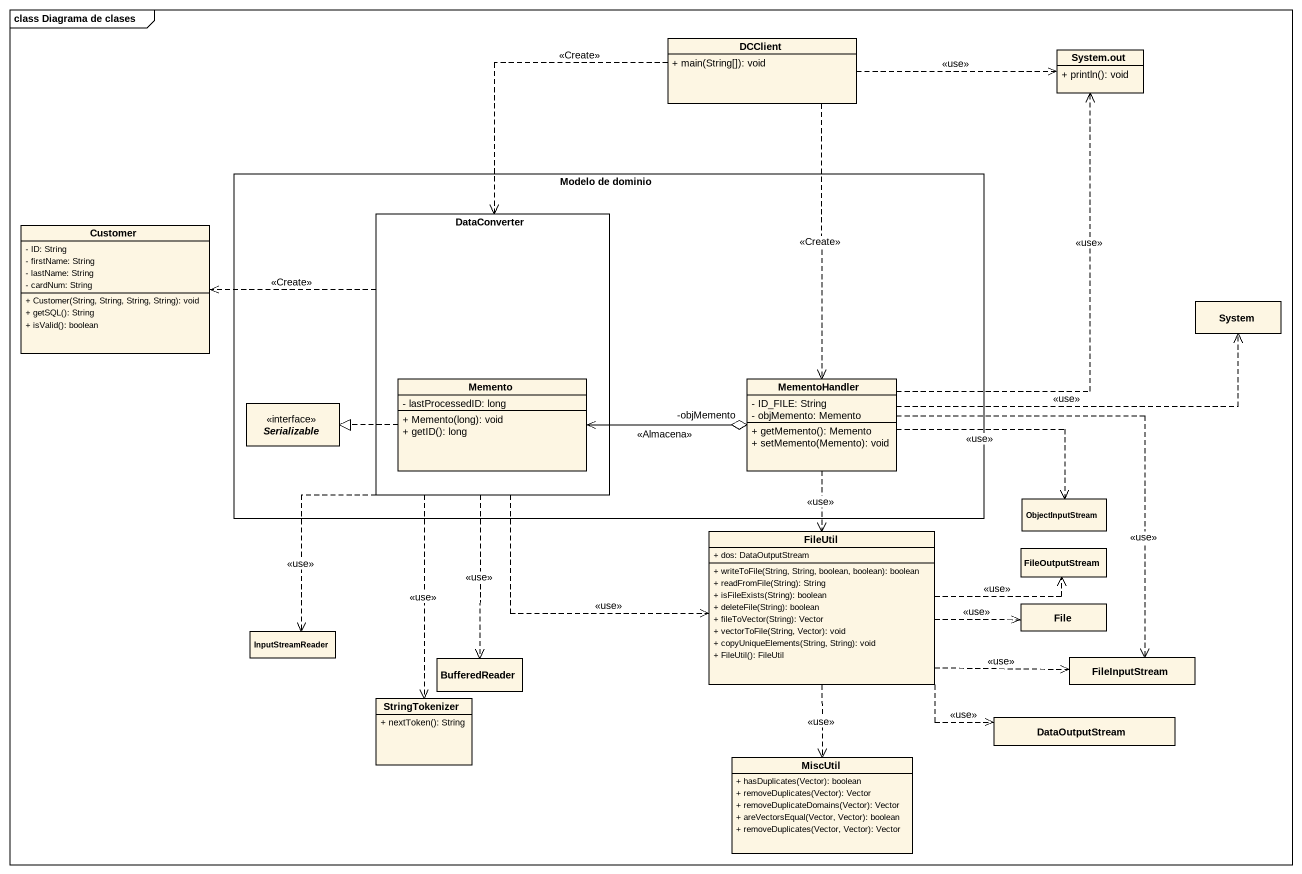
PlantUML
@startuml
mainframe class Diagrama de clases
hide circle
hide empty members
skinparam classAttributeIconSize 0
class DCClient {
  + main(String[]): void
}
class "System.out" as System_out {
  + println(): void
}
rectangle "Modelo de dominio" as Modelo_de_dominio {
  rectangle DataConverter {
    class Memento {
      - lastProcessedID: long
      + Memento(long): void
      + getID(): long
    }
  }
  class MementoHandler {
    - ID_FILE: String
    - objMemento: Memento
    + getMemento(): Memento
    + setMemento(Memento): void
  }
  interface Serializable
}
class Customer {
  - ID: String
  - firstName: String
  - lastName: String
  - cardNum: String
  + Customer(String, String, String, String): void
  + getSQL(): String
  + isValid(): boolean
}
class System
class ObjectInputStream
class FileUtil {
  + dos: DataOutputStream
  + writeToFile(String, String, boolean, boolean): boolean
  + readFromFile(String): String
  + isFileExists(String): boolean
  + deleteFile(String): boolean
  + fileToVector(String): Vector
  + vectorToFile(String, Vector): void
  + copyUniqueElements(String, String): void
  + FileUtil(): FileUtil
}
class FileOutputStream
class InputStreamReader
class "File" as File_
class BufferedReader
class FileInputStream
class StringTokenizer {
  + nextToken(): String
}
class DataOutputStream
class MiscUtil {
  + hasDuplicates(Vector): boolean
  + removeDuplicates(Vector): Vector
  + removeDuplicateDomains(Vector): Vector
  + areVectorsEqual(Vector, Vector): boolean
  + removeDuplicates(Vector, Vector): Vector
}
DCClient .right.> System_out : <<use>>
DCClient ..> DataConverter : <<Create>>
DCClient ..> MementoHandler : <<Create>>
DataConverter .left.> Customer : <<Create>>
DataConverter ..> FileUtil : <<use>>
DataConverter ..> InputStreamReader : <<use>>
DataConverter ..> BufferedReader : <<use>>
DataConverter ..> StringTokenizer : <<use>>
Memento <-right-o "-objMemento" MementoHandler : <<Almacena>>
Memento .left.|> Serializable
MementoHandler .up.> System_out : <<use>>
MementoHandler .right.> System : <<use>>
MementoHandler .right.> ObjectInputStream : <<use>>
MementoHandler ..> FileUtil : <<use>>
MementoHandler ..> FileInputStream : <<use>>
FileUtil .right.> FileOutputStream : <<use>>
FileUtil .right.> File_ : <<use>>
FileUtil .right.> FileInputStream : <<use>>
FileUtil .right.> DataOutputStream : <<use>>
FileUtil ..> MiscUtil : <<use>>
@enduml
